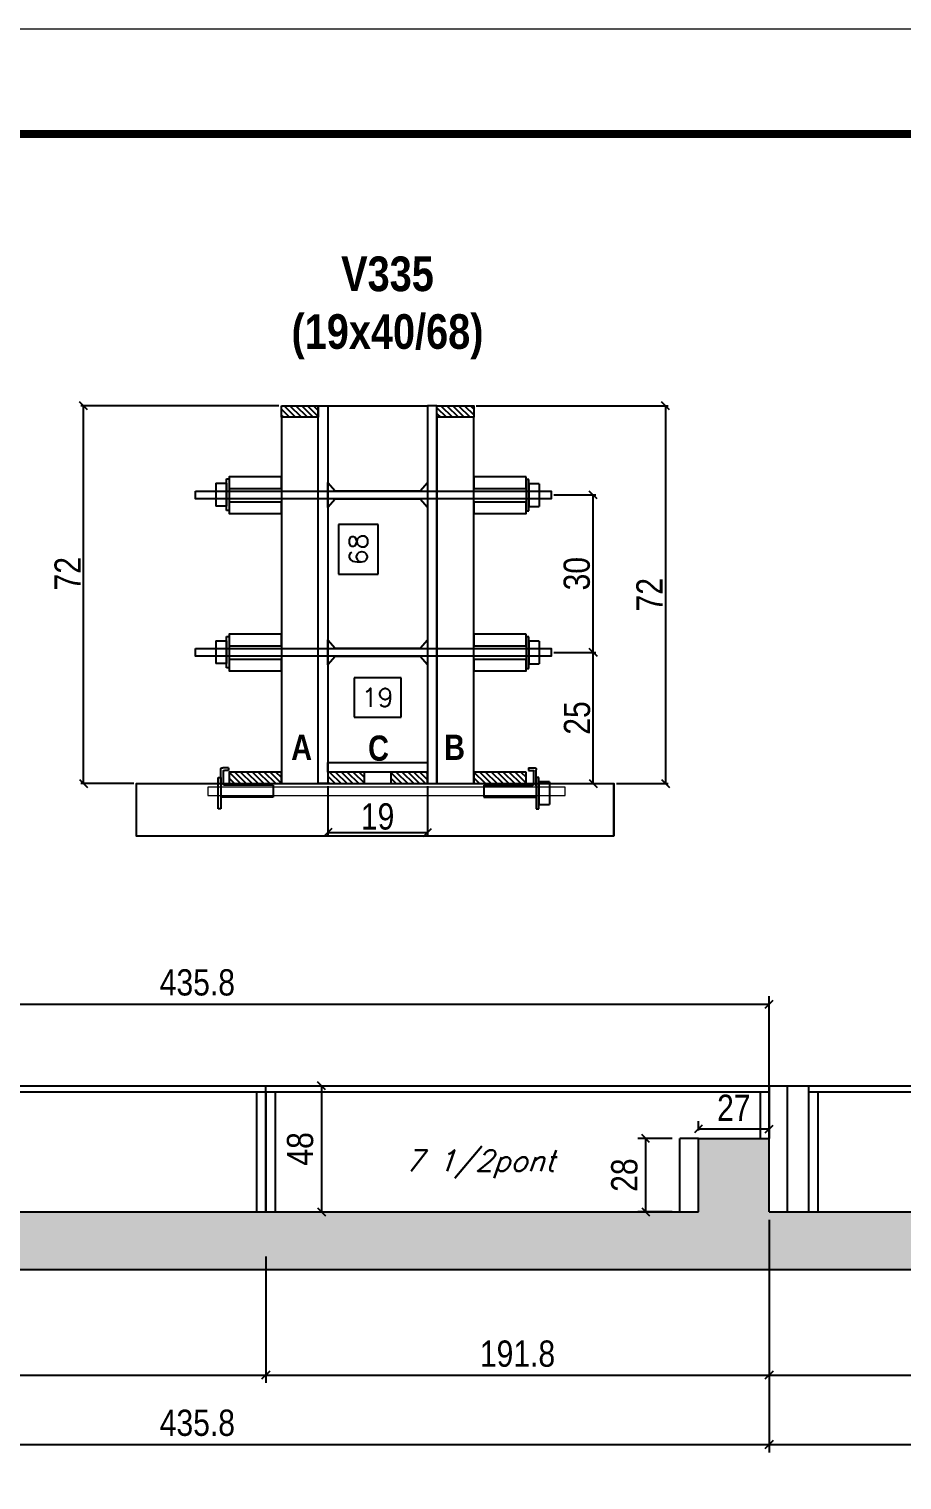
# Model space of a CAD drawing. Extents: x -3394 to 16474, y -5031 to 14397.
# Drawn here: x 7971 to 8304, y 1209 to 1762 of the extents above; entities that cross this region are included whole.
import ezdxf

# ---------------------------------------------------------------- set-up
doc = ezdxf.new("R2010")
doc.units = 0
doc.linetypes.add('DASHED', pattern=[0.75, 0.5, -0.25])
doc.layers.get('0').update_dxf_attribs({"linetype": 'CONTINUOUS'})
doc.layers.get('Defpoints').update_dxf_attribs({"linetype": 'CONTINUOUS'})
for name, color, linetype in [('1HACHURA MADEIRAS', 1, 'CONTINUOUS'), ('barrote', 251, 'CONTINUOUS'), ('COTA', 241, 'CONTINUOUS'), ('Cota Seção (2x)', 4, 'CONTINUOUS'), ('detalhes', 4, 'CONTINUOUS'), ('NOMENCLATURA', 7, 'CONTINUOUS'), ('Painéis', 200, 'CONTINUOUS'), ('presilha', 1, 'CONTINUOUS'), ('SARR_2.2x10', 60, 'CONTINUOUS'), ('SARR_2.2x7', 40, 'CONTINUOUS'), ('SARR_3.5x7', 81, 'CONTINUOUS'), ('texto', 7, 'CONTINUOUS'), ('Tubo de PVC', 51, 'CONTINUOUS')]:
    doc.layers.add(name, color=color, linetype=linetype)
for name, color, linetype, lineweight in [('CONCRETO', 251, 'CONTINUOUS', 25), ('Folhas', 255, 'CONTINUOUS', 9), ('SARRAFO DE PRESSAO', 251, 'DASHED', 9), ('SCO-___-LAJ', 2, 'CONTINUOUS', 0)]:
    doc.layers.add(name, color=color, linetype=linetype, lineweight=lineweight)
doc.styles.add('COTA TECNICA', font='techl___.ttf', dxfattribs={"height": 10})
doc.styles.add('COTA TECNICA 2X', font='techl___.ttf', dxfattribs={"height": 10})
doc.styles.add('ROMANS', font='romans.shx')
doc.styles.add('TECNICA', font='techb___.ttf', dxfattribs={"height": 10})
doc.dimstyles.new('Cota Seção interna', dxfattribs={"dimtxt": 7, "dimasz": 6, "dimexe": 0.18, "dimexo": 2, "dimgap": -4, "dimtad": 3, "dimdec": 1, "dimlfac": 0.5, "dimzin": 12, "dimdsep": 46, "dimtxsty": 'ROMANS', "dimblk": 'ARCHTICK', "dimcen": 0.09, "dimse1": 1, "dimse2": 1, "dimsd1": 1, "dimsd2": 1, "dimclrd": 180, "dimclre": 5, "dimclrt": 1, "dimadec": 0, "dimazin": 3, "dimtfac": 1, "dimtdec": 1, "dimtofl": 0, "dimtmove": 0, "dimatfit": 3, "dimldrblk": 'ARCHTICK', "dimfxl": 1, "dimtolj": 1, "dimtzin": 0, "dimarcsym": 0})
doc.dimstyles.new('PAINEL', dxfattribs={"dimtxt": 10, "dimasz": 3, "dimexe": 3, "dimexo": 3, "dimgap": 3, "dimtad": 1, "dimdec": 1, "dimzin": 12, "dimdsep": 46, "dimtxsty": 'COTA TECNICA', "dimblk1": 'OBLIQUE', "dimblk2": 'OBLIQUE', "dimsah": 1, "dimcen": 0.9, "dimclrd": 4, "dimclre": 4, "dimclrt": 240, "dimadec": 1, "dimazin": 3, "dimtfac": 1, "dimtdec": 1, "dimtmove": 0, "dimatfit": 3, "dimfxl": 1, "dimtolj": 1, "dimtzin": 12, "dimarcsym": 0})
doc.dimstyles.new('SECAO', dxfattribs={"dimscale": 0.333333, "dimtxt": 5, "dimasz": 9, "dimexe": 3, "dimexo": 3, "dimgap": 3, "dimtad": 1, "dimdec": 1, "dimlfac": 0.5, "dimzin": 12, "dimdsep": 46, "dimtxsty": 'COTA TECNICA 2X', "dimblk1": 'OBLIQUE', "dimblk2": 'OBLIQUE', "dimsah": 1, "dimcen": 0.9, "dimclrd": 4, "dimclre": 4, "dimclrt": 240, "dimadec": 1, "dimazin": 3, "dimtfac": 1, "dimtdec": 1, "dimtmove": 0, "dimatfit": 3, "dimfxl": 1, "dimtolj": 1, "dimtzin": 12, "dimarcsym": 0})

# ---------------------------------------------------------------- blocks, each defined once
blk = doc.blocks.new('9999999999')
at = {"layer": 'Folhas'}
blk.add_lwpolyline([(98138.98, 34190.21), (99623.98, 34190.21), (99623.98, 35240.21), (98138.98, 35240.21)], close=True, dxfattribs=at)
at = {"layer": 'Folhas', "color": 30, "const_width": 3}
blk.add_lwpolyline([(98213.98, 34230.21), (99583.98, 34230.21), (99583.98, 35200.21), (98213.98, 35200.21)], close=True, dxfattribs=at)
blk = doc.blocks.new('_Oblique')
at = {"color": 0, "linetype": 'ByBlock', "lineweight": -2}
blk.add_line((-0.5, -0.5), (0.5, 0.5), dxfattribs=at)
blk = doc.blocks.new('*D1526')
at = {"layer": 'COTA', "color": 4, "lineweight": -2, "transparency": 16777216}
for p, q in [((8084.95, 1473.63), (8084.95, 1454.96)), ((8122.95, 1473.63), (8122.95, 1454.96)), ((8084.95, 1455.96), (8122.95, 1455.96))]:
    blk.add_line(p, q, dxfattribs=at)
at = {"layer": 'Defpoints', "color": 0, "transparency": 16777216}
for p in [(8084.95, 1474.63), (8122.95, 1474.63), (8122.95, 1455.96)]:
    blk.add_point(p, dxfattribs=at)
at = {"layer": 'COTA', "color": 4, "lineweight": -2, "transparency": 16777216, "xscale": 3, "yscale": 3, "zscale": 3, "rotation": 180}
blk.add_blockref('_Oblique', (8084.95, 1455.96), dxfattribs=at)
at = {"layer": 'COTA', "color": 4, "lineweight": -2, "transparency": 16777216, "xscale": 3, "yscale": 3, "zscale": 3}
blk.add_blockref('_Oblique', (8122.95, 1455.96), dxfattribs=at)
at = {"layer": 'COTA', "color": 240, "transparency": 16777216, "insert": (8103.95, 1462.04), "char_height": 10, "attachment_point": 5, "style": 'COTA TECNICA 2X'}
blk.add_mtext('\\A1;19', dxfattribs=at)
blk = doc.blocks.new('PRESILHA METÁLICA 1')
at = {"layer": 'presilha'}
for p, q in [((7.5, 10.64), (7.5, 19.86)), ((12, 21), (8.64, 21)), ((9, 11.57), (9, 18.93)), ((12, 19.5), (9.57, 19.5)), ((12, 21), (12, 19.5)), ((0, 13), (6, 13)), ((0, 13), (0, 0)), ((6, 15.5), (7.5, 15.5)), ((6, -2.5), (6, 15.5)), ((6, 13), (6, 0)), ((7.5, 15.5), (7.5, -2.5)), ((37.5, 11), (9.57, 11)), ((37.5, 11), (37.5, 4.1)), ((6, 0), (0, 0)), ((37.5, 4.1), (7.5, 4.1)), ((7.5, -2.5), (6, -2.5))]:
    blk.add_line(p, q, dxfattribs=at)
for centre, radius, start, end in [((8.64, 19.86), 1.14, 90, 180), ((9.57, 18.93), 0.57, 90, 180), ((9.57, 11.57), 0.57, 180, 270)]:
    blk.add_arc(centre, radius, start, end, dxfattribs=at)
blk = doc.blocks.new('PRESILHA METÁLICA 2')
at = {"layer": 'presilha'}
for p, q in [((-5.25, 23.5), (-5.25, 22)), ((-5.25, 23.5), (-1.89, 23.5)), ((-5.25, 22), (-2.82, 22)), ((-2.25, 14.07), (-2.25, 21.43)), ((-0.75, 14.64), (-0.75, 22.36)), ((0.75, 18), (-0.75, 18)), ((-0.75, 18), (-0.75, 0)), ((0.75, 0), (0.75, 18)), ((-30.75, 13.5), (-30.75, 6.6)), ((-30.75, 13.5), (-2.82, 13.5)), ((-30.75, 6.6), (-0.75, 6.6)), ((-0.75, 0), (0.75, 0))]:
    blk.add_line(p, q, dxfattribs=at)
for centre, radius, start, end in [((-2.82, 21.43), 0.57, 0, 90), ((-1.89, 22.36), 1.14, 0, 90), ((-2.82, 14.07), 0.57, 270, 0)]:
    blk.add_arc(centre, radius, start, end, dxfattribs=at)
blk = doc.blocks.new('*D1527')
at = {"layer": 'COTA', "color": 4, "lineweight": -2, "transparency": 16777216}
for p, q in [((8141.55, 1618.63), (8214.6, 1618.63)), ((8213.6, 1618.63), (8213.6, 1474.63)), ((8195.01, 1474.63), (8214.6, 1474.63))]:
    blk.add_line(p, q, dxfattribs=at)
at = {"layer": 'Defpoints', "color": 0, "transparency": 16777216}
for p in [(8140.55, 1618.63), (8194.01, 1474.63), (8213.6, 1474.63)]:
    blk.add_point(p, dxfattribs=at)
at = {"layer": 'COTA', "color": 4, "lineweight": -2, "transparency": 16777216, "xscale": 3, "yscale": 3, "zscale": 3}
for p, rotation in [((8213.6, 1618.63), 90), ((8213.6, 1474.63), 270)]:
    blk.add_blockref('_Oblique', p, dxfattribs=dict(at, rotation=rotation))
at = {"layer": 'COTA', "color": 240, "transparency": 16777216, "insert": (8207.53, 1546.63), "char_height": 10, "attachment_point": 5, "rotation": 90, "style": 'COTA TECNICA 2X'}
blk.add_mtext('\\A1;72', dxfattribs=at)
blk = doc.blocks.new('*D1528')
at = {"layer": 'Cota Seção (2x)', "color": 180, "lineweight": -2, "transparency": 16777216}
for p, q in [((8104.1, 1573.4), (8089.1, 1573.4)), ((8089.1, 1573.4), (8089.1, 1554.4)), ((8104.1, 1554.4), (8104.1, 1573.4)), ((8089.1, 1554.4), (8104.1, 1554.4))]:
    blk.add_line(p, q, dxfattribs=at)
at = {"layer": 'Defpoints', "color": 0, "transparency": 16777216}
for p in [(8084.95, 1618.63), (8108.1, 1618.63), (8092.37, 1482.63)]:
    blk.add_point(p, dxfattribs=at)
at = {"layer": 'Cota Seção (2x)', "color": 1, "transparency": 16777216, "insert": (8096.6, 1563.9), "char_height": 7, "attachment_point": 5, "rotation": 90, "style": 'ROMANS'}
blk.add_mtext('\\A1;68', dxfattribs=at)
blk = doc.blocks.new('_ArchTick')
at = {"color": 0, "linetype": 'ByBlock', "const_width": 0.15}
blk.add_lwpolyline([(-0.5, -0.5), (0.5, 0.5)], dxfattribs=at)
blk = doc.blocks.new('*D1529')
at = {"layer": 'COTA', "color": 4, "lineweight": -2, "transparency": 16777216}
for p, q in [((8066.35, 1618.63), (7990.88, 1618.63)), ((7991.88, 1474.63), (7991.88, 1618.63)), ((8011.09, 1474.63), (7990.88, 1474.63))]:
    blk.add_line(p, q, dxfattribs=at)
at = {"layer": 'Defpoints', "color": 0, "transparency": 16777216}
for p in [(7991.88, 1618.63), (8067.35, 1618.63), (8012.09, 1474.63)]:
    blk.add_point(p, dxfattribs=at)
at = {"layer": 'COTA', "color": 4, "lineweight": -2, "transparency": 16777216, "xscale": 3, "yscale": 3, "zscale": 3}
for p, rotation in [((7991.88, 1618.63), 90), ((7991.88, 1474.63), 270)]:
    blk.add_blockref('_Oblique', p, dxfattribs=dict(at, rotation=rotation))
at = {"layer": 'COTA', "color": 240, "transparency": 16777216, "insert": (7985.81, 1554.63), "char_height": 10, "attachment_point": 5, "rotation": 90, "style": 'COTA TECNICA 2X'}
blk.add_mtext('\\A1;72', dxfattribs=at)
blk = doc.blocks.new('*D1530')
at = {"layer": 'COTA', "color": 4, "lineweight": -2, "transparency": 16777216}
for p, q in [((8171.03, 1524.63), (8187.09, 1524.63)), ((8186.09, 1474.63), (8186.09, 1524.63)), ((8161.55, 1474.63), (8187.09, 1474.63))]:
    blk.add_line(p, q, dxfattribs=at)
at = {"layer": 'Defpoints', "color": 0, "transparency": 16777216}
for p in [(8170.03, 1524.63), (8186.09, 1524.63), (8160.55, 1474.63)]:
    blk.add_point(p, dxfattribs=at)
at = {"layer": 'COTA', "color": 4, "lineweight": -2, "transparency": 16777216, "xscale": 3, "yscale": 3, "zscale": 3}
for p, rotation in [((8186.09, 1524.63), 90), ((8186.09, 1474.63), 270)]:
    blk.add_blockref('_Oblique', p, dxfattribs=dict(at, rotation=rotation))
at = {"layer": 'COTA', "color": 240, "transparency": 16777216, "insert": (8179.98, 1499.63), "char_height": 10, "attachment_point": 5, "rotation": 90, "style": 'COTA TECNICA 2X'}
blk.add_mtext('\\A1;25', dxfattribs=at)
blk = doc.blocks.new('*D1610')
at = {"layer": 'Cota Seção (2x)', "color": 180, "lineweight": -2, "transparency": 16777216}
for p, q in [((8112.95, 1514.94), (8094.95, 1514.94)), ((8094.95, 1514.94), (8094.95, 1499.94)), ((8112.95, 1499.94), (8112.95, 1514.94)), ((8094.95, 1499.94), (8112.95, 1499.94))]:
    blk.add_line(p, q, dxfattribs=at)
at = {"layer": 'Defpoints', "color": 0, "transparency": 16777216}
for p in [(8084.95, 1495.94), (8084.95, 1482.63), (8122.95, 1482.63)]:
    blk.add_point(p, dxfattribs=at)
at = {"layer": 'Cota Seção (2x)', "color": 1, "transparency": 16777216, "insert": (8103.95, 1507.44), "char_height": 7, "attachment_point": 5, "style": 'ROMANS'}
blk.add_mtext('\\A1;19', dxfattribs=at)
blk = doc.blocks.new('*D1531')
at = {"layer": 'COTA', "color": 4, "lineweight": -2, "transparency": 16777216}
for p, q in [((8171.03, 1584.63), (8187.09, 1584.63)), ((8186.09, 1524.63), (8186.09, 1584.63)), ((8171.03, 1524.63), (8187.09, 1524.63))]:
    blk.add_line(p, q, dxfattribs=at)
at = {"layer": 'Defpoints', "color": 0, "transparency": 16777216}
for p in [(8170.03, 1584.63), (8186.09, 1584.63), (8170.03, 1524.63)]:
    blk.add_point(p, dxfattribs=at)
at = {"layer": 'COTA', "color": 4, "lineweight": -2, "transparency": 16777216, "xscale": 3, "yscale": 3, "zscale": 3}
for p, rotation in [((8186.09, 1584.63), 90), ((8186.09, 1524.63), 270)]:
    blk.add_blockref('_Oblique', p, dxfattribs=dict(at, rotation=rotation))
at = {"layer": 'COTA', "color": 240, "transparency": 16777216, "insert": (8179.87, 1554.63), "char_height": 10, "attachment_point": 5, "rotation": 90, "style": 'COTA TECNICA 2X'}
blk.add_mtext('\\A1;30', dxfattribs=at)
blk = doc.blocks.new('*D1510')
at = {"layer": 'COTA', "color": 4, "linetype": 'ByBlock', "lineweight": -2, "transparency": 16777216}
for p, q in [((7817.36, 1294.39), (7817.36, 1246.2)), ((8061.36, 1294.39), (8061.36, 1246.2)), ((7817.36, 1249.2), (8061.36, 1249.2))]:
    blk.add_line(p, q, dxfattribs=at)
at = {"layer": 'Defpoints', "color": 0, "linetype": 'ByBlock', "transparency": 16777216}
for p in [(7817.36, 1297.39), (8061.36, 1297.39), (8061.36, 1249.2)]:
    blk.add_point(p, dxfattribs=at)
at = {"layer": 'COTA', "color": 4, "linetype": 'ByBlock', "lineweight": -2, "transparency": 16777216, "xscale": 3, "yscale": 3, "zscale": 3, "rotation": 180}
blk.add_blockref('_Oblique', (7817.36, 1249.2), dxfattribs=at)
at = {"layer": 'COTA', "color": 4, "linetype": 'ByBlock', "lineweight": -2, "transparency": 16777216, "xscale": 3, "yscale": 3, "zscale": 3}
blk.add_blockref('_Oblique', (8061.36, 1249.2), dxfattribs=at)
at = {"layer": 'COTA', "color": 240, "linetype": 'ByBlock', "transparency": 16777216, "insert": (7939.36, 1257.27), "char_height": 10, "attachment_point": 5, "style": 'COTA TECNICA'}
blk.add_mtext('\\A1;244', dxfattribs=at)
blk = doc.blocks.new('*D1511')
at = {"layer": 'COTA', "color": 4, "linetype": 'ByBlock', "lineweight": -2, "transparency": 16777216}
for p, q in [((8253.16, 1308.39), (8253.16, 1246.2)), ((8061.36, 1294.39), (8061.36, 1246.2)), ((8061.36, 1249.2), (8253.16, 1249.2))]:
    blk.add_line(p, q, dxfattribs=at)
at = {"layer": 'Defpoints', "color": 0, "linetype": 'ByBlock', "transparency": 16777216}
for p in [(8253.16, 1311.39), (8061.36, 1297.39), (8253.16, 1249.2)]:
    blk.add_point(p, dxfattribs=at)
at = {"layer": 'COTA', "color": 4, "linetype": 'ByBlock', "lineweight": -2, "transparency": 16777216, "xscale": 3, "yscale": 3, "zscale": 3, "rotation": 180}
blk.add_blockref('_Oblique', (8061.36, 1249.2), dxfattribs=at)
at = {"layer": 'COTA', "color": 4, "linetype": 'ByBlock', "lineweight": -2, "transparency": 16777216, "xscale": 3, "yscale": 3, "zscale": 3}
blk.add_blockref('_Oblique', (8253.16, 1249.2), dxfattribs=at)
at = {"layer": 'COTA', "color": 240, "linetype": 'ByBlock', "transparency": 16777216, "insert": (8157.26, 1257.3), "char_height": 10, "attachment_point": 5, "style": 'COTA TECNICA'}
blk.add_mtext('\\A1;191.8', dxfattribs=at)
blk = doc.blocks.new('*D1580')
at = {"layer": 'COTA', "color": 4, "linetype": 'ByBlock', "lineweight": -2, "transparency": 16777216}
for p, q in [((7817.36, 1308.39), (7817.36, 1219.7)), ((8253.16, 1287.39), (8253.16, 1219.7)), ((7817.36, 1222.7), (8253.16, 1222.7))]:
    blk.add_line(p, q, dxfattribs=at)
at = {"layer": 'Defpoints', "color": 0, "linetype": 'ByBlock', "transparency": 16777216}
for p in [(7817.36, 1311.39), (8253.16, 1290.39), (8253.16, 1222.7)]:
    blk.add_point(p, dxfattribs=at)
at = {"layer": 'COTA', "color": 4, "linetype": 'ByBlock', "lineweight": -2, "transparency": 16777216, "xscale": 3, "yscale": 3, "zscale": 3, "rotation": 180}
blk.add_blockref('_Oblique', (7817.36, 1222.7), dxfattribs=at)
at = {"layer": 'COTA', "color": 4, "linetype": 'ByBlock', "lineweight": -2, "transparency": 16777216, "xscale": 3, "yscale": 3, "zscale": 3}
blk.add_blockref('_Oblique', (8253.16, 1222.7), dxfattribs=at)
at = {"layer": 'COTA', "color": 240, "linetype": 'ByBlock', "transparency": 16777216, "insert": (8035.26, 1230.94), "char_height": 10, "attachment_point": 5, "style": 'COTA TECNICA'}
blk.add_mtext('\\A1;435.8', dxfattribs=at)
blk = doc.blocks.new('*D1517')
at = {"layer": 'COTA', "color": 4, "linetype": 'ByBlock', "lineweight": -2, "transparency": 16777216}
for p, q in [((8253.16, 1287.39), (8253.16, 1246.2)), ((8497.16, 1287.39), (8497.16, 1246.2)), ((8253.16, 1249.2), (8497.16, 1249.2))]:
    blk.add_line(p, q, dxfattribs=at)
at = {"layer": 'Defpoints', "color": 0, "linetype": 'ByBlock', "transparency": 16777216}
for p in [(8253.16, 1290.39), (8497.16, 1290.39), (8497.16, 1249.2)]:
    blk.add_point(p, dxfattribs=at)
at = {"layer": 'COTA', "color": 4, "linetype": 'ByBlock', "lineweight": -2, "transparency": 16777216, "xscale": 3, "yscale": 3, "zscale": 3, "rotation": 180}
blk.add_blockref('_Oblique', (8253.16, 1249.2), dxfattribs=at)
at = {"layer": 'COTA', "color": 4, "linetype": 'ByBlock', "lineweight": -2, "transparency": 16777216, "xscale": 3, "yscale": 3, "zscale": 3}
blk.add_blockref('_Oblique', (8497.16, 1249.2), dxfattribs=at)
at = {"layer": 'COTA', "color": 240, "linetype": 'ByBlock', "transparency": 16777216, "insert": (8375.16, 1257.27), "char_height": 10, "attachment_point": 5, "style": 'COTA TECNICA'}
blk.add_mtext('\\A1;244', dxfattribs=at)
blk = doc.blocks.new('*D1519')
at = {"layer": 'COTA', "color": 4, "linetype": 'ByBlock', "lineweight": -2, "transparency": 16777216}
for p, q in [((8253.16, 1284.39), (8253.16, 1219.7)), ((8741.16, 1287.39), (8741.16, 1219.7)), ((8253.16, 1222.7), (8741.16, 1222.7))]:
    blk.add_line(p, q, dxfattribs=at)
at = {"layer": 'Defpoints', "color": 0, "linetype": 'ByBlock', "transparency": 16777216}
for p in [(8741.16, 1290.39), (8253.16, 1287.39), (8741.16, 1222.7)]:
    blk.add_point(p, dxfattribs=at)
at = {"layer": 'COTA', "color": 4, "linetype": 'ByBlock', "lineweight": -2, "transparency": 16777216, "xscale": 3, "yscale": 3, "zscale": 3, "rotation": 180}
blk.add_blockref('_Oblique', (8253.16, 1222.7), dxfattribs=at)
at = {"layer": 'COTA', "color": 4, "linetype": 'ByBlock', "lineweight": -2, "transparency": 16777216, "xscale": 3, "yscale": 3, "zscale": 3}
blk.add_blockref('_Oblique', (8741.16, 1222.7), dxfattribs=at)
at = {"layer": 'COTA', "color": 240, "linetype": 'ByBlock', "transparency": 16777216, "insert": (8497.16, 1230.8), "char_height": 10, "attachment_point": 5, "style": 'COTA TECNICA'}
blk.add_mtext('\\A1;488', dxfattribs=at)
blk = doc.blocks.new('*D1556')
at = {"layer": 'COTA', "color": 4, "lineweight": -2, "transparency": 16777216}
for p, q in [((8064.36, 1359.39), (8085.55, 1359.39)), ((8082.55, 1359.39), (8082.55, 1311.39)), ((8064.36, 1311.39), (8085.55, 1311.39))]:
    blk.add_line(p, q, dxfattribs=at)
at = {"layer": 'Defpoints', "color": 0, "transparency": 16777216}
for p in [(8061.36, 1359.39), (8061.36, 1311.39), (8082.55, 1311.39)]:
    blk.add_point(p, dxfattribs=at)
at = {"layer": 'COTA', "color": 4, "lineweight": -2, "transparency": 16777216, "xscale": 3, "yscale": 3, "zscale": 3}
for p, rotation in [((8082.55, 1359.39), 90), ((8082.55, 1311.39), 270)]:
    blk.add_blockref('_Oblique', p, dxfattribs=dict(at, rotation=rotation))
at = {"layer": 'COTA', "color": 240, "transparency": 16777216, "insert": (8074.45, 1335.39), "char_height": 10, "attachment_point": 5, "rotation": 90, "style": 'COTA TECNICA'}
blk.add_mtext('\\A1;48', dxfattribs=at)
blk = doc.blocks.new('*D1560')
at = {"layer": 'COTA', "color": 4, "lineweight": -2, "transparency": 16777216}
for p, q in [((8216.16, 1339.39), (8203.09, 1339.39)), ((8206.09, 1311.39), (8206.09, 1339.39)), ((8216.16, 1311.39), (8203.09, 1311.39))]:
    blk.add_line(p, q, dxfattribs=at)
at = {"layer": 'Defpoints', "color": 0, "transparency": 16777216}
for p in [(8206.09, 1339.39), (8219.16, 1339.39), (8219.16, 1311.39)]:
    blk.add_point(p, dxfattribs=at)
at = {"layer": 'COTA', "color": 4, "lineweight": -2, "transparency": 16777216, "xscale": 3, "yscale": 3, "zscale": 3}
for p, rotation in [((8206.09, 1339.39), 90), ((8206.09, 1311.39), 270)]:
    blk.add_blockref('_Oblique', p, dxfattribs=dict(at, rotation=rotation))
at = {"layer": 'COTA', "color": 240, "transparency": 16777216, "insert": (8197.99, 1325.39), "char_height": 10, "attachment_point": 5, "rotation": 90, "style": 'COTA TECNICA'}
blk.add_mtext('\\A1;28', dxfattribs=at)
blk = doc.blocks.new('*D1561')
at = {"layer": 'COTA', "color": 4, "lineweight": -2, "transparency": 16777216}
for p, q in [((8226.16, 1342.39), (8226.16, 1345.99)), ((8253.16, 1342.39), (8253.16, 1345.99)), ((8226.16, 1342.99), (8253.16, 1342.99))]:
    blk.add_line(p, q, dxfattribs=at)
at = {"layer": 'Defpoints', "color": 0, "transparency": 16777216}
for p in [(8226.16, 1339.39), (8253.16, 1342.99), (8253.16, 1339.39)]:
    blk.add_point(p, dxfattribs=at)
at = {"layer": 'COTA', "color": 4, "lineweight": -2, "transparency": 16777216, "xscale": 3, "yscale": 3, "zscale": 3, "rotation": 180}
blk.add_blockref('_Oblique', (8226.16, 1342.99), dxfattribs=at)
at = {"layer": 'COTA', "color": 4, "lineweight": -2, "transparency": 16777216, "xscale": 3, "yscale": 3, "zscale": 3}
blk.add_blockref('_Oblique', (8253.16, 1342.99), dxfattribs=at)
at = {"layer": 'COTA', "color": 240, "transparency": 16777216, "insert": (8239.66, 1351.06), "char_height": 10, "attachment_point": 5, "style": 'COTA TECNICA'}
blk.add_mtext('\\A1;27', dxfattribs=at)
blk = doc.blocks.new('*D1589')
at = {"layer": 'COTA', "color": 4, "lineweight": -2, "transparency": 16777216}
for p, q in [((7817.36, 1314.39), (7817.36, 1393.55)), ((7817.36, 1390.55), (8253.16, 1390.55)), ((8253.16, 1314.39), (8253.16, 1393.55))]:
    blk.add_line(p, q, dxfattribs=at)
at = {"layer": 'Defpoints', "color": 0, "transparency": 16777216}
for p in [(8253.16, 1390.55), (7817.36, 1311.39), (8253.16, 1311.39)]:
    blk.add_point(p, dxfattribs=at)
at = {"layer": 'COTA', "color": 4, "lineweight": -2, "transparency": 16777216, "xscale": 3, "yscale": 3, "zscale": 3, "rotation": 180}
blk.add_blockref('_Oblique', (7817.36, 1390.55), dxfattribs=at)
at = {"layer": 'COTA', "color": 4, "lineweight": -2, "transparency": 16777216, "xscale": 3, "yscale": 3, "zscale": 3}
blk.add_blockref('_Oblique', (8253.16, 1390.55), dxfattribs=at)
at = {"layer": 'COTA', "color": 240, "transparency": 16777216, "insert": (8035.26, 1398.79), "char_height": 10, "attachment_point": 5, "style": 'COTA TECNICA'}
blk.add_mtext('\\A1;435.8', dxfattribs=at)

msp = doc.modelspace()

# ---------------------------------------------------------------- hatches: boundary and pattern name
at = {"layer": 'COTA', "linetype": 'Continuous'}
h = msp.add_hatch(dxfattribs=at)
h.set_pattern_fill('AR-CONC', color=256, scale=0.05)
h.set_pattern_definition([(50, (5857.208, -4862.023), (9.1092334, -0.796954), [0.9525, -10.4775]), (355, (5857.208, -4862.023), (-1.762171, 9.552842), [0.762, -8.382029]), (100.45144, (5857.967, -4862.09), (7.347062, 8.755888), [0.8095, -8.904512]), (46.1842, (5857.208, -4859.483), (13.553952, -2.102116), [1.42875, -15.71625]), (96.63556, (5858.338, -4859.658), (11.870207, 12.371306), [1.21425, -13.35678]), (351.18415, (5857.208, -4859.483), (11.870207, 12.371306), [1.142998, -12.572987]), (21, (5858.478, -4860.118), (7.5807196, -5.11326), [0.9525, -10.4775]), (326, (5858.478, -4860.118), (3.090101, 9.209398), [0.762, -8.382]), (71.45144, (5859.11, -4860.544), (10.670821, 4.096138), [0.8095, -8.904497]), (37.5, (5857.208, -4862.0232), (0.1544302, 4.227752), [0, -8.2804, 0, -8.509, 0, -8.41375]), (7.5, (5857.208, -4862.023), (3.340983, 5.0090287), [0, -4.8514, 0, -8.0899, 0, -3.20675]), (327.5, (5854.376, -4862.0232), (6.7795298, -0.2864372), [0, -3.175, 0, -9.906, 0, -13.1445]), (317.5, (5853.106, -4862.023), (7.406459, 1.2713246), [0, -4.1275, 0, -6.5786, 0, -9.3345])])
h.paths.add_polyline_path([(8331.36, 1311.39), (8253.16, 1311.39), (8253.16, 1339.39), (8226.16, 1339.39), (8226.16, 1311.39), (7817.36, 1311.39), (7817.36, 1339.39), (7790.36, 1339.39), (7790.36, 1289.39), (8331.36, 1289.39)])
at = {"layer": 'SARR_2.2x10'}
h = msp.add_hatch(dxfattribs=at)
h.set_pattern_fill('ANSI31', color=256, scale=0.5, angle=90)
h.set_pattern_definition([(135, (41258.3759, -122037.5379), (-1.122532015, -1.122532015), [])])
h.paths.add_polyline_path([(8067.35, 1479.03), (8067.35, 1474.63), (8047.35, 1474.63), (8047.35, 1479.03)])
h = msp.add_hatch(dxfattribs=at)
h.set_pattern_fill('ANSI31', color=256, scale=0.5, angle=90)
h.set_pattern_definition([(135, (41145.1759, -122037.5379), (-1.122532015, -1.122532015), [])])
h.paths.add_polyline_path([(8160.55, 1479.03), (8160.55, 1474.63), (8140.55, 1474.63), (8140.55, 1479.03)])
at = {"layer": 'SARR_2.2x7'}
h = msp.add_hatch(dxfattribs=at)
h.set_pattern_fill('ANSI31', color=256, scale=0.5, angle=90)
h.set_pattern_definition([(135, (41149.1759, -121897.9379), (-1.122532015, -1.122532015), [])])
h.paths.add_polyline_path([(8081.35, 1618.63), (8081.35, 1614.23), (8067.35, 1614.23), (8067.35, 1618.63)])
h = msp.add_hatch(dxfattribs=at)
h.set_pattern_fill('ANSI31', color=256, scale=0.5, angle=90)
h.set_pattern_definition([(135, (41089.9759, -121897.9379), (-1.122532015, -1.122532015), [])])
h.paths.add_polyline_path([(8140.55, 1618.63), (8140.55, 1614.23), (8126.55, 1614.23), (8126.55, 1618.63)])
h = msp.add_hatch(dxfattribs=at)
h.set_pattern_fill('ANSI31', color=256, scale=0.5, angle=90)
h.set_pattern_definition([(135, (41296.7759, -122037.5379), (-1.122532015, -1.122532015), [])])
h.paths.add_polyline_path([(8098.95, 1479.03), (8098.95, 1474.63), (8084.95, 1474.63), (8084.95, 1479.03)])
h = msp.add_hatch(dxfattribs=at)
h.set_pattern_fill('ANSI31', color=256, scale=0.5, angle=90)
h.set_pattern_definition([(135, (41272.7759, -122037.5379), (-1.122532015, -1.122532015), [])])
h.paths.add_polyline_path([(8122.95, 1479.03), (8122.95, 1474.63), (8108.95, 1474.63), (8108.95, 1479.03)])

# ---------------------------------------------------------------- linework, layer by layer
at = {"layer": '1HACHURA MADEIRAS', "elevation": 0}
for points in [[(8067.35, 1591.54), (8047.35, 1591.54), (8047.35, 1587.14), (8067.35, 1587.14)], [(8067.35, 1581.94), (8047.35, 1581.94), (8047.35, 1577.54), (8067.35, 1577.54)], [(8067.35, 1531.54), (8047.35, 1531.54), (8047.35, 1527.14), (8067.35, 1527.14)], [(8067.35, 1521.94), (8047.35, 1521.94), (8047.35, 1517.54), (8067.35, 1517.54)]]:
    msp.add_lwpolyline(points, close=True, dxfattribs=at)
at = {"layer": '1HACHURA MADEIRAS'}
for points in [[(8160.55, 1591.54), (8140.55, 1591.54), (8140.55, 1587.14), (8160.55, 1587.14)], [(8160.55, 1581.94), (8140.55, 1581.94), (8140.55, 1577.54), (8160.55, 1577.54)], [(8160.55, 1531.54), (8140.55, 1531.54), (8140.55, 1527.14), (8160.55, 1527.14)], [(8160.55, 1521.94), (8140.55, 1521.94), (8140.55, 1517.54), (8160.55, 1517.54)]]:
    msp.add_lwpolyline(points, close=True, dxfattribs=at)
at = {"layer": 'barrote', "elevation": 0}
msp.add_lwpolyline([(8194.01, 1454.63), (8012.09, 1454.63), (8012.09, 1474.63), (8194.01, 1474.63)], close=True, dxfattribs=at)
at = {"layer": 'CONCRETO', "linetype": 'Continuous'}
msp.add_line((8084.95, 1618.63), (8122.95, 1618.63), dxfattribs=at)
at = {"layer": 'COTA', "linetype": 'Continuous'}
msp.add_line((7790.36, 1289.39), (8331.36, 1289.39), dxfattribs=at)
at = {"layer": 'detalhes', "color": 250}
msp.add_line((8194.01, 1454.63), (8194.01, 1474.63), dxfattribs=at)
at = {"layer": 'Painéis', "linetype": 'ByBlock'}
for p, q in [((7817.36, 1359.39), (8253.16, 1359.39)), ((8061.36, 1311.39), (8061.36, 1359.39)), ((8253.16, 1311.39), (8253.16, 1359.39)), ((8253.16, 1359.39), (8741.16, 1359.39)), ((8226.16, 1339.39), (8253.16, 1339.39)), ((8226.16, 1311.39), (8226.16, 1339.39)), ((7817.36, 1311.39), (8226.16, 1311.39)), ((8253.16, 1311.39), (8331.36, 1311.39))]:
    msp.add_line(p, q, dxfattribs=at)
at = {"layer": 'Painéis', "linetype": 'Continuous', "elevation": 0}
for points in [[(8081.35, 1474.63), (8081.35, 1618.63), (8084.95, 1618.63), (8084.95, 1474.63)], [(8126.55, 1474.63), (8126.55, 1618.63), (8122.95, 1618.63), (8122.95, 1474.63)], [(8084.95, 1482.63), (8122.95, 1482.63), (8122.95, 1479.03), (8084.95, 1479.03)]]:
    msp.add_lwpolyline(points, close=True, dxfattribs=at)
at = {"layer": 'presilha'}
for p, q in [((8042.35, 1589.07), (8046.35, 1589.07)), ((8042.35, 1589.07), (8042.35, 1580.4)), ((8046.35, 1590.73), (8047.35, 1590.73)), ((8046.35, 1578.73), (8046.35, 1590.73)), ((8046.35, 1589.07), (8046.35, 1580.4)), ((8047.35, 1590.73), (8047.35, 1578.73)), ((8161.55, 1590.54, 0), (8160.55, 1590.54, 0)), ((8160.55, 1590.54, 0), (8160.55, 1578.54, 0)), ((8161.55, 1578.54, 0), (8161.55, 1590.54, 0)), ((8165.55, 1588.87, 0), (8161.55, 1588.87, 0)), ((8161.55, 1588.87, 0), (8161.55, 1580.21, 0)), ((8165.55, 1588.87, 0), (8165.55, 1580.21, 0)), ((8046.35, 1580.4), (8042.35, 1580.4)), ((8047.35, 1578.73), (8046.35, 1578.73)), ((8160.55, 1578.54, 0), (8161.55, 1578.54, 0)), ((8161.55, 1580.21, 0), (8165.55, 1580.21, 0)), ((8042.35, 1529.07), (8046.35, 1529.07)), ((8042.35, 1529.07), (8042.35, 1520.4)), ((8046.35, 1530.73), (8047.35, 1530.73)), ((8046.35, 1518.73), (8046.35, 1530.73)), ((8046.35, 1529.07), (8046.35, 1520.4)), ((8047.35, 1530.73), (8047.35, 1518.73)), ((8161.55, 1530.54, 0), (8160.55, 1530.54, 0)), ((8160.55, 1530.54, 0), (8160.55, 1518.54, 0)), ((8161.55, 1518.54, 0), (8161.55, 1530.54, 0)), ((8165.55, 1528.87, 0), (8161.55, 1528.87, 0)), ((8161.55, 1528.87, 0), (8161.55, 1520.21, 0)), ((8165.55, 1528.87, 0), (8165.55, 1520.21, 0)), ((8046.35, 1520.4), (8042.35, 1520.4)), ((8047.35, 1518.73), (8046.35, 1518.73)), ((8160.55, 1518.54, 0), (8161.55, 1518.54, 0)), ((8161.55, 1520.21, 0), (8165.55, 1520.21, 0))]:
    msp.add_line(p, q, dxfattribs=at)
at = {"layer": 'presilha', "elevation": 0}
for points in [[(8034.57, 1586.13), (8170.03, 1586.13), (8170.03, 1583.13), (8034.57, 1583.13)], [(8034.57, 1526.13), (8170.03, 1526.13), (8170.03, 1523.13), (8034.57, 1523.13)]]:
    msp.add_lwpolyline(points, close=True, dxfattribs=at)
at = {"layer": 'SARR_2.2x10', "elevation": 0}
for points in [[(8067.35, 1479.03), (8047.35, 1479.03), (8047.35, 1474.63), (8067.35, 1474.63)], [(8160.55, 1479.03), (8140.55, 1479.03), (8140.55, 1474.63), (8160.55, 1474.63)]]:
    msp.add_lwpolyline(points, close=True, dxfattribs=at)
at = {"layer": 'SARR_2.2x7', "linetype": 'Continuous'}
for p, q in [((7832.36, 1357.19), (8061.36, 1357.19)), ((8061.36, 1357.19), (8253.16, 1357.19)), ((8260.16, 1311.39), (8260.16, 1359.39)), ((8268.16, 1357.19), (8497.16, 1357.19)), ((8219.16, 1311.39), (8219.16, 1339.39)), ((8226.16, 1339.39), (8219.16, 1339.39))]:
    msp.add_line(p, q, dxfattribs=at)
at = {"layer": 'SARR_2.2x7', "elevation": 0}
for points in [[(8067.35, 1618.63), (8081.35, 1618.63), (8081.35, 1614.23), (8067.35, 1614.23)], [(8126.55, 1618.63), (8140.55, 1618.63), (8140.55, 1614.23), (8126.55, 1614.23)], [(8098.95, 1479.03), (8084.95, 1479.03), (8084.95, 1474.63), (8098.95, 1474.63)], [(8122.95, 1479.03), (8108.95, 1479.03), (8108.95, 1474.63), (8122.95, 1474.63)]]:
    msp.add_lwpolyline(points, close=True, dxfattribs=at)
at = {"layer": 'SARR_3.5x7'}
for p, q in [((8057.86, 1357.19), (8057.86, 1311.39)), ((8061.36, 1357.19), (8061.36, 1311.39)), ((8064.86, 1357.19), (8064.86, 1311.39)), ((8249.66, 1357.19), (8249.66, 1339.39)), ((8253.16, 1359.39), (8253.16, 1339.39)), ((8268.16, 1359.39), (8268.16, 1311.39)), ((8271.66, 1357.19), (8271.66, 1311.39)), ((8057.86, 1311.39), (8061.36, 1311.39)), ((8061.36, 1311.39), (8064.86, 1311.39))]:
    msp.add_line(p, q, dxfattribs=at)
at = {"layer": 'SARR_3.5x7', "elevation": 0}
for points in [[(8081.35, 1614.23), (8067.35, 1614.23), (8067.35, 1474.63), (8081.35, 1474.63)], [(8140.55, 1614.23), (8126.55, 1614.23), (8126.55, 1474.63), (8140.55, 1474.63)]]:
    msp.add_lwpolyline(points, close=True, dxfattribs=at)
at = {"layer": 'SCO-___-LAJ', "color": 1, "elevation": 0}
msp.add_lwpolyline([(8175.41, 1473.3), (8039.24, 1473.3), (8039.24, 1470.1), (8175.41, 1470.1)], close=True, dxfattribs=at)
at = {"layer": 'Tubo de PVC', "elevation": 0}
for points in [[(8122.95, 1589.37), (8122.95, 1579.89), (8120.15, 1583.04), (8087.75, 1583.04), (8084.95, 1579.89), (8084.95, 1589.37), (8087.75, 1586.22), (8120.15, 1586.22)], [(8122.95, 1529.37), (8122.95, 1519.89), (8120.15, 1523.04), (8087.75, 1523.04), (8084.95, 1519.89), (8084.95, 1529.37), (8087.75, 1526.22), (8120.15, 1526.22)]]:
    msp.add_lwpolyline(points, close=True, dxfattribs=at)

# ---------------------------------------------------------------- block references
at = {"layer": 'presilha', "xscale": -0.6666666666666666, "yscale": 0.6666666666666666, "zscale": 0.6666666666666666}
for name, p in [('PRESILHA METÁLICA 2', (8043.67, 1465)), ('PRESILHA METÁLICA 1', (8169.42, 1466.67))]:
    msp.add_blockref(name, p, dxfattribs=at)
at = {"layer": 'SARRAFO DE PRESSAO', "color": 6, "linetype": 'ByBlock'}
msp.add_blockref('9999999999', (-90696.77, -33477.98), dxfattribs=at)

# ---------------------------------------------------------------- texts
at = {"layer": 'detalhes', "style": 'TECNICA'}
for s, p in [('A', (8071.02, 1483.65)), ('B', (8129.29, 1483.65)), ('C', (8100.32, 1483.34))]:
    msp.add_text(s, height=9.6, dxfattribs=at).set_placement(p)
at = {"layer": 'NOMENCLATURA', "insert": (8107.71, 1675.53), "char_height": 13.2, "attachment_point": 2, "style": 'TECNICA'}
msp.add_mtext_dynamic_manual_height_columns('V335\\P(19x40/68)', width=13.2, gutter_width=1, heights=[0], dxfattribs=at)
at = {"layer": 'texto', "color": 2, "insert": (8142.98, 1329.61), "char_height": 8, "attachment_point": 5, "style": 'ROMANS'}
msp.add_mtext('{\\Q19;\\C256;7 1/2pont}', dxfattribs=at)

# ---------------------------------------------------------------- dimensions: what is measured, and where the dimension line sits
at = {"layer": 'COTA'}
dim = msp.add_linear_dim(base=(7991.88, 1618.63), p1=(8012.09, 1474.63), p2=(8067.35, 1618.63), angle=90, dimstyle='SECAO', dxfattribs=at)
dim.commit()
dim.dimension.update_dxf_attribs({"geometry": '*D1529', "text_midpoint": (7991.88, 1554.63), "dimtype": 160})
for base, p1, p2, dimstyle, picture, middle in [((8213.6, 1474.63), (8140.55, 1618.63), (8194.01, 1474.63), 'SECAO', '*D1527', (8207.53, 1546.63)), ((8186.09, 1584.63), (8170.03, 1524.63), (8170.03, 1584.63), 'SECAO', '*D1531', (8179.87, 1554.63)), ((8186.09, 1524.63), (8160.55, 1474.63), (8170.03, 1524.63), 'SECAO', '*D1530', (8179.98, 1499.63)), ((8082.55, 1311.39), (8061.36, 1359.39), (8061.36, 1311.39), 'PAINEL', '*D1556', (8074.45, 1335.39)), ((8206.09, 1339.39), (8219.16, 1311.39), (8219.16, 1339.39), 'PAINEL', '*D1560', (8197.99, 1325.39))]:
    dim = msp.add_linear_dim(base=base, p1=p1, p2=p2, angle=90, dimstyle=dimstyle, dxfattribs=at)
    dim.commit()
    dim.dimension.update_dxf_attribs({"geometry": picture, "text_midpoint": middle})
dim = msp.add_linear_dim(base=(8122.95, 1455.96), p1=(8084.95, 1474.63), p2=(8122.95, 1474.63), dimstyle='SECAO', dxfattribs=at)
dim.commit()
dim.dimension.update_dxf_attribs({"geometry": '*D1526', "text_midpoint": (8103.95, 1455.96), "dimtype": 160})
for base, p1, p2, picture, middle in [((8253.16, 1390.55), (7817.36, 1311.39), (8253.16, 1311.39), '*D1589', (8035.26, 1398.79)), ((8253.16, 1342.99), (8226.16, 1339.39), (8253.16, 1339.39), '*D1561', (8239.66, 1351.06))]:
    dim = msp.add_linear_dim(base=base, p1=p1, p2=p2, dimstyle='PAINEL', dxfattribs=at)
    dim.commit()
    dim.dimension.update_dxf_attribs({"geometry": picture, "text_midpoint": middle})
at = {"layer": 'COTA', "linetype": 'ByBlock'}
for base, p1, p2, picture, middle in [((8253.16, 1222.7), (7817.36, 1311.39), (8253.16, 1290.39), '*D1580', (8035.26, 1230.94)), ((8061.36, 1249.2), (7817.36, 1297.39), (8061.36, 1297.39), '*D1510', (7939.36, 1257.27)), ((8497.16, 1249.2), (8253.16, 1290.39), (8497.16, 1290.39), '*D1517', (8375.16, 1257.27)), ((8741.16, 1222.7), (8253.16, 1287.39), (8741.16, 1290.39), '*D1519', (8497.16, 1230.8))]:
    dim = msp.add_linear_dim(base=base, p1=p1, p2=p2, dimstyle='PAINEL', dxfattribs=at)
    dim.commit()
    dim.dimension.update_dxf_attribs({"geometry": picture, "text_midpoint": middle})
dim = msp.add_linear_dim(base=(8253.16, 1249.2), p1=(8061.36, 1297.39), p2=(8253.16, 1311.39), dimstyle='PAINEL', override={"dimtmove": 1}, dxfattribs=at)
dim.commit()
dim.dimension.update_dxf_attribs({"geometry": '*D1511', "text_midpoint": (8157.26, 1257.3)})
at = {"layer": 'Cota Seção (2x)'}
dim = msp.add_linear_dim(base=(8108.1, 1618.63), p1=(8092.37, 1482.63), p2=(8084.95, 1618.63), angle=90, dimstyle='Cota Seção interna', dxfattribs=at)
dim.commit()
dim.dimension.update_dxf_attribs({"geometry": '*D1528', "text_midpoint": (8108.1, 1563.9), "dimtype": 160})
dim = msp.add_linear_dim(base=(8084.95, 1495.94), p1=(8122.95, 1482.63), p2=(8084.95, 1482.63), dimstyle='Cota Seção interna', dxfattribs=at)
dim.commit()
dim.dimension.update_dxf_attribs({"geometry": '*D1610', "text_midpoint": (8103.95, 1507.44)})

doc.saveas('drawing.dxf')
